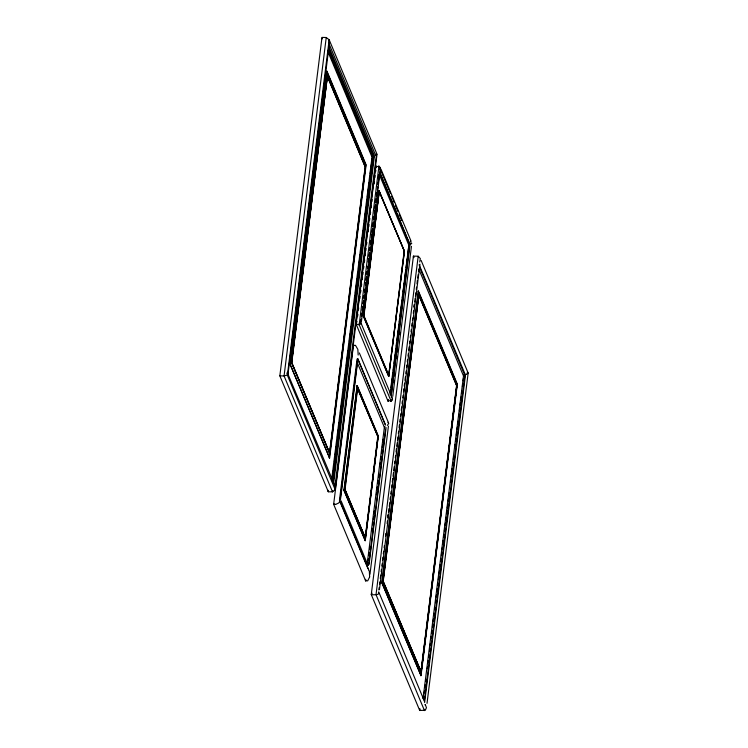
<?xml version="1.0" encoding="UTF-8"?>
<svg xmlns="http://www.w3.org/2000/svg" width="748" height="748" viewBox="0 0 748 748"><rect width="100%" height="100%" fill="white"/><g stroke="black" fill="none" stroke-linecap="round" stroke-linejoin="round"><path stroke-width="1.12" d="M464.985 374.664L466.369 374.224M340.499 499.43L357.909 359.629M286.942 373.719L286.961 372.869M290.168 364.444L326.998 71.266L366.118 164.859L329.606 458.047L290.168 364.444L329.606 458.047M290.476 364.454L326.998 71.266M291.496 362.425L327.344 76.044L365.323 166.898L329.653 453.279L291.496 362.425L329.653 453.279M291.673 362.434L327.344 76.044M329.475 453.279L365.146 166.898L327.166 76.044M329.288 458.047L365.809 164.859L326.689 71.256M328.391 490.959L328.297 491.773L332.523 491.866L335.235 489.734L377.029 154.256L329.167 39.766L326.231 37.503L321.995 37.4L279.836 375.851L328.297 491.773L328.213 490.267M331.747 478.823L372.121 156.351M332.954 473.147L333.234 470.829M333.673 467.36L333.954 465.05M334.393 461.581L334.674 459.263M335.254 454.644L335.543 452.325M335.974 448.856L336.263 446.547M336.694 443.078L336.983 440.759M337.413 437.29L337.703 434.981M338.133 431.502L338.423 429.193M338.853 425.724L339.293 422.255M339.723 418.786L340.013 416.468M340.443 412.999L340.733 410.689M341.163 407.221L341.453 404.902M341.883 401.433L342.173 399.123M342.603 395.655L342.893 393.336M343.323 389.867L343.753 386.398M344.183 382.929L344.473 380.62M344.903 377.151L345.193 374.832M345.623 371.363L345.913 369.054M346.343 365.585L346.633 363.266M347.072 359.797L347.502 356.329M347.932 352.86L348.222 350.541M348.652 347.072L348.942 344.763M349.372 341.294L349.662 338.975M350.092 335.506L350.382 333.197M350.812 329.728L351.242 326.259M351.682 322.79L351.962 320.471M352.401 317.002L352.682 314.693M353.121 311.224L353.402 308.905M354.702 298.499L354.991 296.18M355.422 292.711L355.711 290.402M356.142 286.933L356.431 284.614M356.861 281.145L357.151 278.836M357.581 275.367L357.871 273.048M358.451 268.429L358.741 266.11M359.171 262.642L359.461 260.332M359.891 256.863L360.181 254.544M360.611 251.076L360.901 248.766M361.331 245.297L361.621 242.978M362.051 239.51L362.341 237.2M362.911 232.572L363.201 230.253M363.631 226.784L363.921 224.475M364.351 221.006L364.641 218.687M365.08 215.218L365.361 212.909M365.8 209.44L366.081 207.121M366.52 203.652L366.95 200.184M367.38 196.715L367.67 194.405M368.1 190.936L368.39 188.618M368.82 185.149L369.11 182.839M369.54 179.37L369.83 177.052M370.26 173.583L370.69 170.114M371.13 166.645L371.41 164.336M371.85 160.857L372.13 158.548M332.383 481.104L372.785 156.799L328.176 50.088M333.103 482.628L373.738 156.407L328.568 48.34M332.682 490.651L332.523 491.866L284.072 375.954L326.231 37.503L326.642 38.475M333.608 483.591L374.43 155.874L328.634 46.329M369.634 576.97L367.717 580.85L365.641 580.869L333.645 504.32L353.458 345.305L355.45 345.352M356.936 322.07L357.011 321.453M357.656 316.245L357.918 314.16M358.442 309.999L358.694 307.914M359.863 298.536L360.125 296.451M360.648 292.281L360.901 290.205M361.424 286.035L361.686 283.95M362.2 279.78L362.462 277.695M362.855 274.572L363.107 272.487M363.631 268.326L363.893 266.241M364.407 262.071L364.669 259.986M365.183 255.825L365.445 253.74M365.837 250.608L366.099 248.532M366.614 244.362L366.875 242.277M368.175 231.861L368.427 229.776M368.82 226.653L369.082 224.568M369.596 220.398L369.858 218.313M370.382 214.143L370.634 212.067M371.158 207.897L371.419 205.812M371.934 201.642L372.195 199.566M374.14 183.933L374.402 181.848M374.916 177.687L375.178 175.602M375.702 171.432L375.861 170.086M360.938 321.528L361.191 319.443M361.714 315.273L361.976 313.188M362.359 310.065L362.752 306.942M363.135 303.819L363.528 300.687M363.921 297.564L364.183 295.479M364.697 291.309L364.959 289.233M365.473 285.063L365.735 282.978M366.127 279.855L366.511 276.723M366.903 273.6L367.165 271.515M368.334 262.137L368.717 259.014M369.11 255.891L369.503 252.768M369.886 249.636L370.148 247.551M370.662 243.39L371.055 240.258M371.447 237.135L371.831 234.012M372.093 231.927L372.485 228.804M372.869 225.681L373.261 222.549M373.654 219.426L374.037 216.303M374.43 213.171L374.823 210.048M375.075 207.963L375.468 204.84M375.982 200.67L376.244 198.585M376.637 195.462L377.029 192.339M377.413 189.216L377.675 187.131M378.067 183.999L378.32 181.923M378.843 177.753L379.227 174.63M360.91 322.481L361.312 319.274M361.695 316.152L362.088 313.019M362.35 310.944L362.864 306.774M363.257 303.651L363.519 301.566M363.902 298.433L364.295 295.31M364.687 292.188L365.071 289.065M365.594 284.894L365.856 282.809M366.109 280.724L366.501 277.601M366.894 274.479L367.277 271.346M367.67 268.223L367.932 266.138M368.446 261.968L368.839 258.845M369.101 256.76L369.484 253.637M369.877 250.515L370.26 247.392M370.653 244.259L371.176 240.099M371.429 238.014L371.821 234.881M372.083 232.806L372.598 228.636M372.859 226.551L373.383 222.38M373.766 219.258L374.159 216.135M374.421 214.05L374.804 210.927M375.066 208.842L375.58 204.672M375.842 202.586L376.366 198.416M376.618 196.341L377.142 192.171M377.403 190.403L377.787 186.963M378.049 184.878L379.348 174.462M361.424 321.453L380.106 171.423M339.433 500.412L357.039 359.068M357.74 358.535L339.985 501.038L338.76 502.993L335.74 504.348M378.956 190.749L404.369 251.113L388.754 376.506L363.332 316.142L379.143 190.749L404.453 251.403L388.736 375.702L363.724 315.871L379.208 191.563L363.958 315.871L388.969 375.702M388.754 376.506L363.528 316.152L379.143 190.749M343.94 490.267L357.217 385.585L378.282 435.972L365.239 540.664L343.94 490.267L365.239 540.664M344.174 490.277L357.217 385.585M344.772 489.407L365.37 538.177L344.772 489.407L357.385 388.072L377.992 436.851L357.385 388.072M365.155 538.177L377.777 436.851M365.005 540.664L378.049 435.972L356.983 385.575M388.567 376.506L404.182 251.104M367.193 563.945L384.425 426.771M388.09 399.946L387.96 401.05L388.483 401.059M365.641 580.869L365.8 579.616M368.166 560.785L368.455 558.476M368.886 554.997L369.175 552.679M369.606 549.21L369.895 546.891M371.915 530.678L372.205 528.359M372.635 524.881L372.925 522.572M373.355 519.093L373.645 516.775M374.075 513.306L374.365 510.987M376.384 494.774L376.674 492.455M377.104 488.977L377.394 486.668M377.824 483.189L378.114 480.87M378.553 477.402L378.834 475.083M380.134 464.658L380.423 462.339M380.854 458.87L381.143 456.551M381.583 453.073L381.863 450.764M382.303 447.285L382.593 444.966M383.023 441.498L383.313 439.179M384.612 428.754L384.893 426.435M367.885 565.6L368.194 563.113M368.699 564.749L385.501 429.829M390.082 393.71L408.978 244.269M369.091 564.142L386.099 427.576M390.456 393.317L390.886 389.867M391.176 387.558L391.606 384.107M391.896 381.798L392.326 378.348M392.606 376.048L393.037 372.588M393.326 370.288L393.757 366.829M394.187 363.378L394.617 359.919M394.907 357.619L395.337 354.169M395.617 351.859L396.047 348.409M396.337 346.1L396.767 342.649M397.057 340.349L397.627 335.74M397.917 333.44L398.347 329.98M398.637 327.68L399.067 324.221M399.348 321.921L399.778 318.461M400.068 316.161L400.498 312.711M400.788 310.401L401.358 305.801M401.648 303.492L402.078 300.041M402.359 297.741L402.789 294.282M403.079 291.982L403.509 288.522M403.798 286.222L404.229 282.763M404.509 280.463L405.809 270.103M406.089 267.793L406.519 264.343M406.809 262.034L407.239 258.584M407.529 256.284L408.819 245.914M392.074 382.247L392.326 380.162M392.84 376.048L393.13 373.748M393.56 370.288L393.887 367.661M395.056 358.283L395.318 356.198M395.832 352.028L396.094 349.942M396.571 346.109L396.87 343.697M397.291 340.349L397.571 338.049M398.039 334.319L398.301 332.234M398.815 328.063L399.077 325.988M399.582 321.93L399.871 319.62M400.302 316.17L400.582 313.861M401.012 310.411L401.302 308.111M401.798 304.109L402.059 302.024M402.583 297.854L402.845 295.769M403.312 291.982L403.602 289.682M404.004 286.391L404.313 283.922M404.743 280.472L405.042 278.06M405.463 274.712L405.827 271.805M406.996 262.436L407.323 259.743M407.763 256.284L408.043 253.983M408.473 250.524L408.81 247.85M379.208 174.321L408.642 244.727L409.979 244.605L391.213 395.281L409.68 244.755L379.488 172.545M391.232 400.021L390.568 401.115M391.541 397.571L391.625 396.842M393.448 382.256L393.7 380.171M394.224 376.001L394.486 373.916M396.431 358.292L396.692 356.207M397.207 352.037L397.469 349.952M399.413 334.328L399.675 332.243M369.989 574.155L388.427 426.136M392.756 396.365L411.447 246.335M387.782 516.737L388.062 514.474M413.962 306.558L414.242 304.296M378.806 589.929L379.161 587.582M379.582 584.169L379.872 581.897M380.293 578.485L380.723 575.072M381.143 571.659L381.424 569.378M381.854 565.965L382.135 563.693M382.565 560.28L382.892 557.167M383.313 553.772L383.696 551.183M384.117 547.77L384.407 545.488M385.547 536.316L385.846 533.436M387.127 523.609L387.399 521.001M387.847 517.831L388.1 515.353M388.567 512.053L388.997 508.584M389.287 506.274L389.717 502.806M390.073 499.533L390.437 497.027M390.774 493.886L391.157 491.249M391.587 487.79L391.896 484.844M392.307 482.011L392.747 478.542M393.027 476.233L393.467 472.764M393.747 470.455L394.149 466.761M394.617 463.517L394.851 461.114M395.337 457.739L395.617 455.429M396.057 451.97L396.403 448.678M396.777 446.191L397.207 442.723M397.497 440.413L397.927 436.944M398.357 433.475L398.647 431.166M399.077 427.697L399.357 424.958M399.797 421.919L400.058 419.301M400.517 416.14L400.806 413.831M401.237 410.362L401.667 406.903M402.031 403.481L402.387 401.124M402.733 397.833L403.107 395.346M403.537 391.877L403.864 388.792M404.257 386.099L404.565 383.144M404.977 380.321L405.407 376.852M405.837 373.392L406.127 371.083M406.557 367.614L406.819 365.061M407.277 361.836L407.52 359.414M407.997 356.057L408.286 353.748M408.717 350.279L409.072 346.979M409.493 343.594L409.867 341.032M410.306 337.572L410.587 335.254M411.026 331.794L411.307 329.475M411.746 326.016L412.026 323.258M412.457 320.238L412.746 317.928M413.317 313.337L413.569 310.822M414.027 307.652L414.308 305.371M414.738 301.958L415.121 298.396M415.449 296.273L415.823 292.739M416.299 289.448L416.533 287.092M417.001 283.763L417.375 280.313M417.711 278.069L418.141 274.656M418.497 271.272L418.843 268.971M419.254 265.213L419.263 264.418M379.423 589.62L419.965 264.175M381.817 582.608L418.431 291.103L457.327 384.145L421.012 675.65L381.817 582.608L421.012 675.65M382.125 582.608L418.431 291.103M382.92 581.14L418.768 294.759L456.748 385.613L421.077 672.003L382.92 581.14L421.077 672.003M383.098 581.149L418.768 294.759M420.9 671.994L456.57 385.613L418.59 294.759M420.703 675.64L457.019 384.135L418.123 291.094M419.918 708.861L419.721 710.488L425.341 710.245L426.454 707.702L425.369 704.784M423.031 698.669L463.62 374.963M423.508 698.8L423.798 696.491M424.228 693.022L424.518 690.703M424.948 687.234L425.238 684.925M425.668 681.456L425.958 679.137M427.258 668.731L427.547 666.421M427.978 662.943L428.267 660.634M428.698 657.165L428.987 654.855M429.417 651.377L429.707 649.068M430.137 645.599L430.427 643.289M430.998 638.661L431.287 636.342M431.718 632.873L432.007 630.564M432.447 627.095L432.727 624.776M433.167 621.308L433.447 618.998M433.887 615.529L434.167 613.21M434.607 609.742L434.887 607.432M435.467 602.804L435.757 600.494M436.187 597.016L436.477 594.707M436.907 591.238L437.197 588.928M437.627 585.45L437.917 583.141M438.347 579.672L438.637 577.363M439.067 573.884L439.497 570.415M439.936 566.947L440.226 564.637M440.656 561.168L440.946 558.85M441.376 555.381L441.666 553.071M442.096 549.602L442.386 547.284M442.816 543.815L443.246 540.346M443.676 536.877L443.966 534.568M444.396 531.099L444.686 528.78M445.116 525.311L445.406 523.002M445.836 519.533L446.126 517.214M446.556 513.745L446.995 510.276M447.285 507.957L447.715 504.489M448.146 501.02L448.435 498.71M448.865 495.241L449.155 492.923M450.446 482.516L450.735 480.207M451.175 476.738L451.455 474.419M451.895 470.95L452.175 468.641M452.615 465.172L452.895 462.853M453.335 459.384L453.615 457.075M454.915 446.659L455.205 444.349M455.635 440.881L455.925 438.562M456.355 435.093L456.645 432.783M457.075 429.315L457.365 426.996M457.795 423.527L458.085 421.218M458.664 416.589L458.954 414.28M459.384 410.811L459.674 408.492M460.104 405.023L460.394 402.714M460.824 399.245L461.114 396.926M461.544 393.457L461.834 391.148M462.404 386.52L462.694 384.201M463.124 380.732L463.414 378.423M424.322 700.97L464.863 375.533L419.432 266.858M424.64 709.375L424.481 710.6L376.029 594.688L418.188 256.227L420.329 258.556L419.75 262.015M427.014 703.382L468.164 373.028L467.201 372.233M376.422 155.219L335.048 486.05L335.235 489.734L287.382 375.253L329.167 39.766L329.363 43.449L287.989 374.281M376.824 154.574L376.113 153.929M280.107 375.431L279.836 375.851L284.072 375.954L287.587 374.926M356.254 324.38L387.96 401.05L387.875 399.563M333.571 504.274L333.973 503.628M372.13 593.201L371.27 594.576L419.721 710.488L419.628 708.683M356.431 323.884L356.095 324.342L359.227 324.417A2.309 0.664 -2.4 0 0 360.686 323.398M424.612 702.559L465.443 375.197M328.989 43.702L375.767 155.621M409.876 244.138L410.652 244.044M387.296 425.444L388.764 423.377L387.838 422.283M391.503 397.151L390.989 396.926M466.546 374.224L468.164 373.028L421.133 260.426M359.479 324.763L358.666 324.772M376.319 166.131L375.805 166.112L356.048 324.716L356.572 324.726M378.413 166.178L378.937 166.187A1.393 1.281 32.1 0 1 379.245 166.28M378.89 166.552L375.758 166.477L375.851 167.973M404.453 251.403L379.208 191.563M464.863 375.533L463.283 375.496L419.086 269.757M389.951 394.757L390.989 394.776M391.139 400.76L387.997 400.685L387.941 399.75M333.645 504.32L335.637 504.367M410.007 244.446L379.722 172.19M465.434 374.982L419.385 265.344M287.858 373.86L335.048 486.05L334.646 485.779M378.507 592.668C380.919 595.399 370.774 594.782 371.27 594.576L413.42 256.115L418.188 256.227L418.515 257.013M368.353 569.611L369.334 571.229L369.643 576.886M355.534 345.417L357.853 349.4L358.17 355.048M380.947 169.104L411.129 241.314M379.367 167.215L378.937 166.187L359.18 324.782L391.092 401.124A1.393 1.281 32.1 0 0 391.391 401.05M379.582 167.739L381.312 171.862M381.686 172.76L383.574 177.276M383.948 178.183L385.08 180.885M385.463 181.792L387.352 186.308M387.726 187.206L388.857 189.917M389.231 190.815L390.363 193.526M391.494 196.238L392.635 198.94M393.009 199.847L394.14 202.549M395.271 205.261L396.403 207.972M396.777 208.87L397.908 211.581M399.049 214.283L400.18 216.995M400.554 217.892L401.685 220.604M410.259 241.108L410.633 242.006M379.479 172.18L382.116 178.501M382.49 179.398L389.661 196.556M389.989 197.332L391.924 201.969M392.307 202.867L393.439 205.578M393.813 206.485L395.701 210.992M396.075 211.899L404.752 232.656M404.836 232.852L406.267 236.265M407.09 238.238L408.436 241.464M389.755 197.322L390.652 199.482M397.403 215.63L398.301 217.78M322.164 37.793L322.079 38.905M328.073 52.023L371.859 156.771M376.02 166.626L375.805 166.112L375.879 167.608M413.999 257.49L413.42 256.115L413.504 257.621M365.548 166.813L327.512 75.81L291.795 362.518L329.84 453.531M360.807 322.566L391.129 395.14M359.339 352.934L388.212 422.022M353.458 345.305L353.701 345.903M358.049 359.227L385.529 424.958M357.675 358.797L385.239 424.733M357.142 362.238L384.238 427.071M341.097 500.861L368.016 565.264M378.712 591.864L424.546 701.521M340.686 502.693L368.661 569.611M339.891 501.534L367.866 568.461M353.355 345.445L353.43 346.838M365.454 579.326L365.529 580.719M411.063 242.913A2.309 0.664 -2.4 0 1 410.624 243.97M391.522 397.328A2.309 2.094 28.9 0 1 391.176 400.834M392.382 399.189A3.029 2.786 32.1 0 1 392.27 399.974M391.681 397.291A2.038 1.879 32.1 0 1 391.915 397.581M378.927 166.486A2.309 2.094 28.9 0 1 379.704 170.011M380.236 167.393A3.029 2.786 32.1 0 1 380.433 168.188M380.124 169.777A2.038 1.879 32.1 0 1 379.919 170.058M425.201 704.831A1.169 1.075 32.1 0 1 424.883 704.766M357.703 387.941L345.062 489.463L365.482 538.326L378.133 436.804L357.703 387.941M418.936 294.525L383.219 581.233L421.264 672.246L456.981 385.538L418.936 294.525"/></g></svg>
